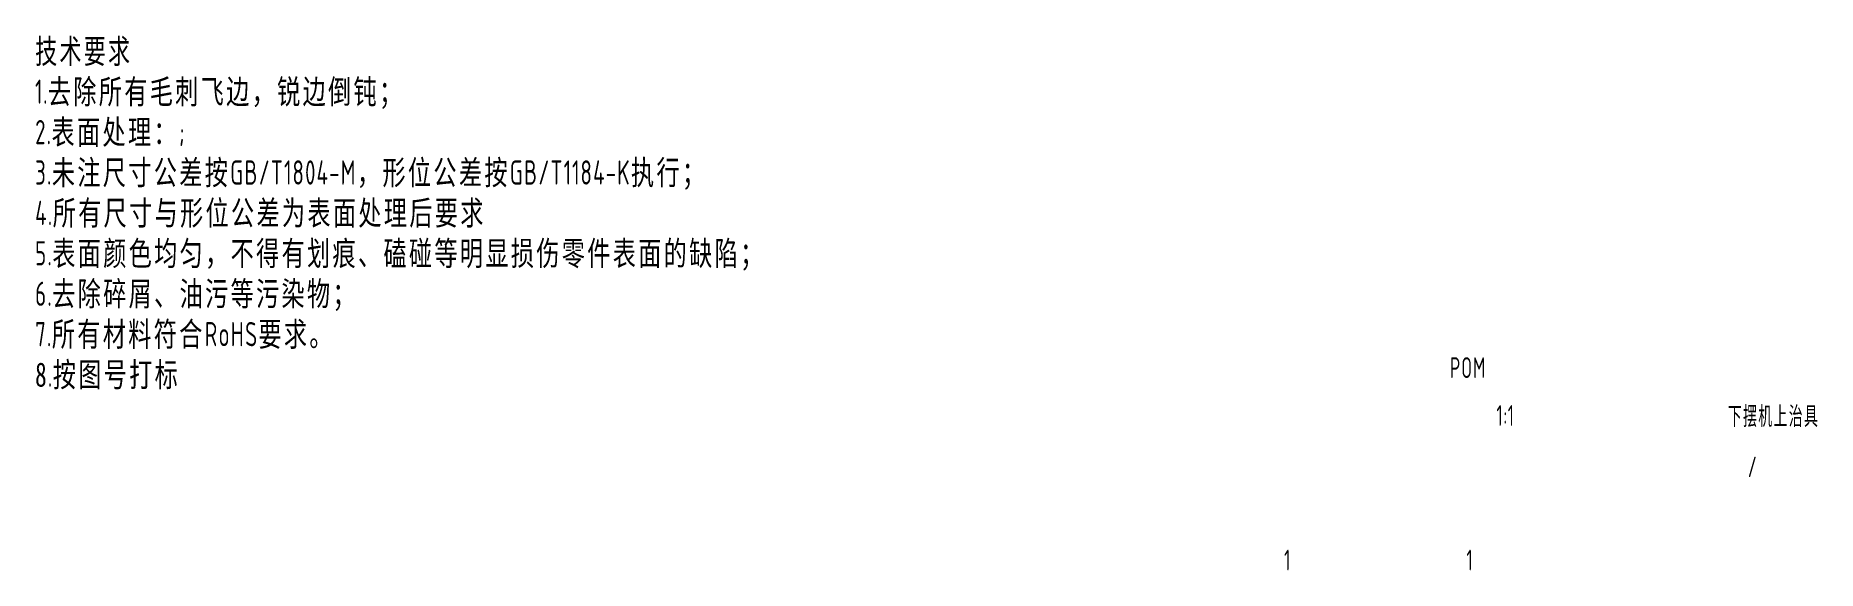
# Model space of a CAD drawing. Header units: millimetres. Extents: x 24 to 281, y 8 to 85.
import ezdxf

# ---------------------------------------------------------------- set-up
doc = ezdxf.new("R2010")
doc.units = ezdxf.units.MM
doc.layers.add('1轮廓实线层', color=7, linetype='Continuous', lineweight=40)
doc.layers.add('尺寸线层', color=145, linetype='Continuous', lineweight=18)
doc.styles.add('ZQ标准', font='geniso.shx', dxfattribs={"width": 0.667, "bigfont": 'hztxt.shx'})

msp = doc.modelspace()

# ---------------------------------------------------------------- texts
at = {"layer": '1轮廓实线层', "color": 3, "insert": (23.93, 84.4), "char_height": 3.5, "width": 107.0937, "attachment_point": 1, "style": 'ZQ标准'}
msp.add_mtext('{\\fSimSun|b0|i0|c134|p2;\\T1.1;技术要求\\P\\Fgeniso,hztxt|c0;1.\\fSimSun|b0|i0|c134|p2;\\W0.7;去除所有毛刺飞边，锐边倒钝；\\P\\Fgeniso,hztxt|c0;2.\\fSimSun|b0|i0|c134|p2;表面处理：\\Fgeniso,hztxt|c0;\\C6;;\\P3.\\fSimSun|b0|i0|c134|p2;未注尺寸公差按\\Fgeniso,hztxt|c0;GB/T1804-M\\fSimSun|b0|i0|c134|p2;，形位公差按\\Fgeniso,hztxt|c0;GB/T1184-K\\fSimSun|b0|i0|c134|p2;执行；\\P\\Fgeniso,hztxt|c0;\\C3;4.\\fSimSun|b0|i0|c134|p2;所有尺寸与形位公差为表面处理后要求\\P\\Fgeniso,hztxt|c0;5.\\fSimSun|b0|i0|c134|p2;表面颜色均匀，不得有划痕、磕碰等明显损伤零件表面的缺陷；\\P\\Fgeniso,hztxt|c0;6.\\fSimSun|b0|i0|c134|p2;去除碎屑、油污等污染物；\\P\\Fgeniso,hztxt|c0;\\C1;7.\\fSimSun|b0|i0|c134|p2;\\C2;所有材料符合\\Fgeniso,hztxt|c0;RoHS\\fSimSun|b0|i0|c134|p2;要求。\\P8\\Fgeniso,hztxt|c0;\\C1;.\\fSimSun|b0|i0|c134|p2;\\C2;按图号打标}', dxfattribs=at)
at = {"layer": '尺寸线层', "color": 6, "char_height": 3, "attachment_point": 5, "line_spacing_factor": 0.89982, "style": 'ZQ标准'}
for s, insert, width in [('\\T1.1;POM', (230.73, 36.97), 13.8335), ('\\T1.1;1:1', (236.11, 30.06), 7.0261), ('\\T1.1;下摆机上治具', (274.79, 29.89), 29.3751), ('\\T1.1;/', (271.79, 22.65), 15.9701), ('\\T1.1;1', (204.66, 9.19), 7.0261), ('\\T1.1;1', (230.97, 9.19), 7.0261)]:
    msp.add_mtext(s, dxfattribs=dict(at, insert=insert, width=width))

doc.saveas('drawing.dxf')
